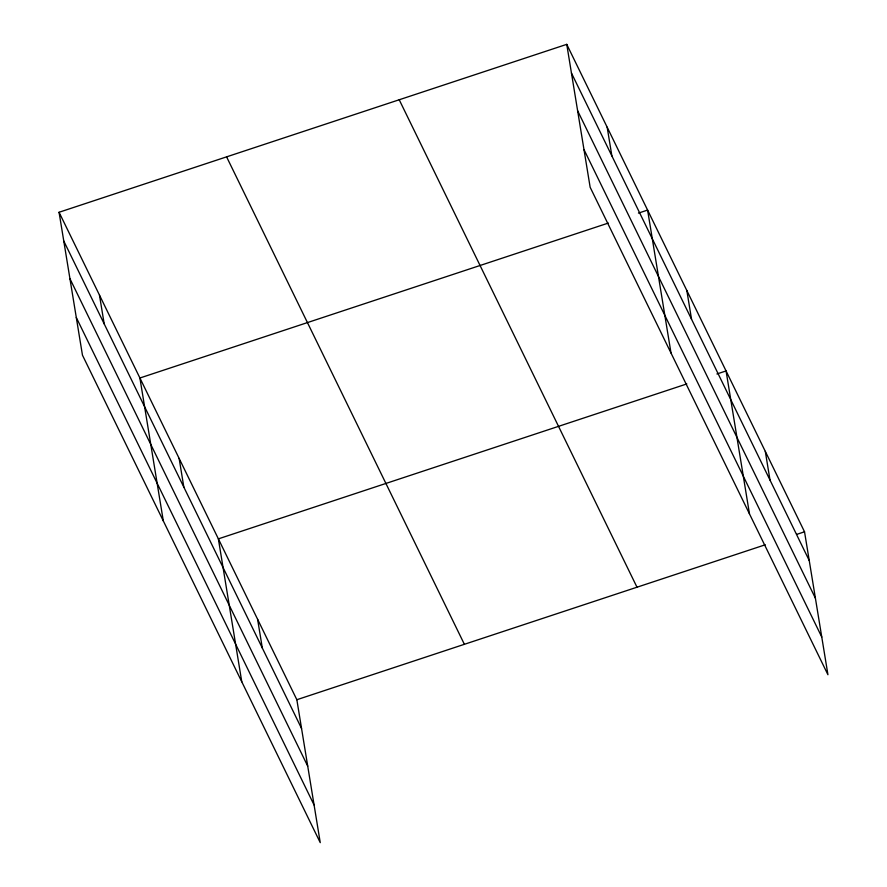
<?xml version="1.0" encoding="UTF-8"?>
<svg xmlns="http://www.w3.org/2000/svg" width="887" height="887" viewBox="0 0 887 887"><rect width="100%" height="100%" fill="white"/><g stroke="black" fill="none" stroke-linecap="round" stroke-linejoin="round"><path stroke-width="1.33" d="M59.063 212.27L296.846 699.721L320.251 842.65L82.469 355.199L59.063 212.27L566.749 44.35L804.531 531.801L827.937 674.73L590.154 187.279L566.749 44.35M608.327 223.069L139.902 378.006L163.308 520.935M638.44 213.113L647.599 210.086L671.004 353.015M686.804 383.927L218.368 538.864L241.774 681.793M716.907 373.97L726.065 370.943L749.471 513.872M296.846 699.721L765.27 544.784M796.681 534.395L804.531 531.801M571.461 73.078L809.243 560.529M577.625 110.764L815.408 598.215M583.99 149.593L821.772 637.043M399.217 99.765L636.999 587.216M226.595 156.855L464.378 644.306M63.764 240.998L301.547 728.449M69.929 278.684L307.722 766.135M76.293 317.513L314.076 804.964M765.304 451.372L770.005 480.089M686.837 290.515L691.538 319.231M607.174 127.218L611.875 155.946M257.607 619.292L262.308 648.02M179.141 458.435L183.842 487.163M99.477 295.138L104.189 323.866"/></g></svg>
